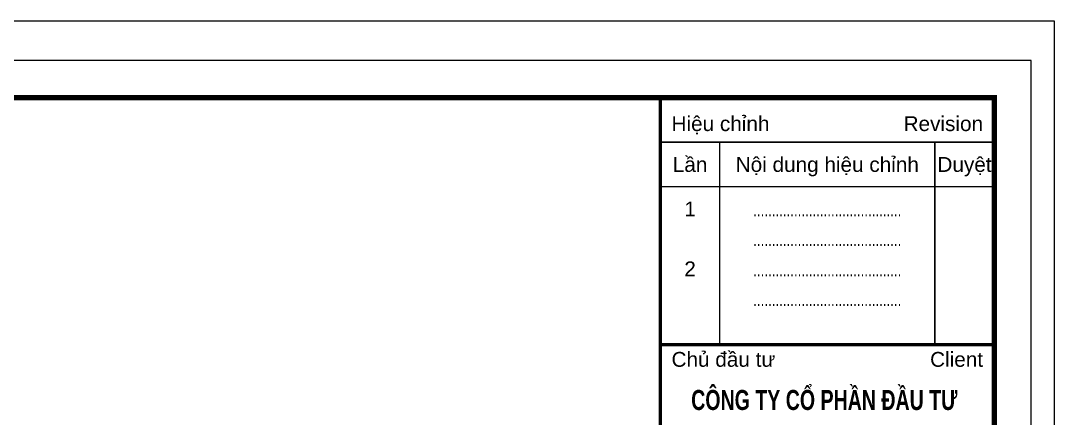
# Model space of a CAD drawing. Header units: millimetres. Extents: x -34806 to 662668, y 63228 to 99452.
# Drawn here: x 543911 to 556876, y 90758 to 95743 of the extents above; entities that cross this region are included whole.
import ezdxf
from ezdxf.enums import TextEntityAlignment as Align

# ---------------------------------------------------------------- set-up
doc = ezdxf.new("R2010")
doc.units = ezdxf.units.MM
doc.header["$LTSCALE"] = 200
doc.header["$MEASUREMENT"] = 0
doc.layers.get('0').update_dxf_attribs({"color": 95, "linetype": 'CONTINUOUS'})
doc.layers.get('DEFPOINTS').update_dxf_attribs({"linetype": 'CONTINUOUS'})
doc.layers.add('hacth', color=251, linetype='CONTINUOUS', lineweight=13)
doc.layers.add('KHUNGTEN', color=7, linetype='CONTINUOUS')
doc.styles.add('Aria H B iso', font='VHARIALB.ttf')
doc.styles.add('Arial iso', font='VNARIAL.ttf')
doc.styles.add('Arial N  iso', font='VNARIALN.ttf')
doc.styles.add('NHO', font='VNCC-RMS.SHX', dxfattribs={"width": 0.8})

# ---------------------------------------------------------------- blocks, each defined once
blk = doc.blocks.new('khung')
at = {"color": 4, "const_width": 34.92595818815155}
for points in [[(27622.5522648067, 19305.16904551932), (31115.14808362222, 19305.16904551932)], [(27622.55226480321, 19305.16904551932), (31115.14808361849, 19305.16904551932)]]:
    blk.add_lwpolyline(points, dxfattribs=at)
at = {"layer": 'DEFPOINTS', "color": 8}
blk.add_lwpolyline([(0, 0), (31503.2142857092, 0), (31503.2142857092, 22274.99999999884), (0, 22274.99999999884)], close=True, dxfattribs=at)
at = {"layer": 'KHUNGTEN', "color": 4}
for points, const_width in [([(847.8094161225017, 388.0662020905293), (31116.97317918693, 388.0662020905293), (31116.97317918693, 21886.93379790831), (847.8094161225017, 21886.93379790831)], 54.32926829268017), ([(27622.55226480344, 21886.93379790831), (31115.14808361861, 21886.93379790831), (31115.14808361861, 388.0662020905293), (27622.55226480344, 388.0662020905293)], 34.92595818815155)]:
    blk.add_lwpolyline(points, close=True, dxfattribs=dict(at, const_width=const_width))
at = {"layer": 'KHUNGTEN', "color": 8, "const_width": 15.52264808362291}
for points in [[(27622.55226480344, 21421.25435539952), (31115.14808361861, 21421.25435539952)], [(28243.45818814833, 21421.25435539952), (28243.45818814833, 19305.16904551932)], [(30494.24216027372, 21421.25435539952), (30494.24216027372, 19305.16904551932)], [(27622.55226480344, 20955.57491289097), (31115.14808361861, 20955.57491289097)]]:
    blk.add_lwpolyline(points, dxfattribs=at)
at = {"layer": 'KHUNGTEN', "color": 4, "const_width": 34.92595818815155}
blk.add_lwpolyline([(27622.5522648067, 19305.16904551932), (31115.14808362222, 19305.16904551932)], dxfattribs=at)
at = {"color": 8, "style": 'Arial iso', "width": 0.9999999941723045}
blk.add_text('Chñ ®Çu t\xad', height=155.2264808362291, dxfattribs=at).set_placement((27738.97212543071, 19072.32932426484))
blk.add_text('Client', height=155.2264808362291, dxfattribs=at).set_placement((30998.72822296189, 19072.32932426484), align=Align.RIGHT)
at = {"color": 7, "style": 'Aria H B iso', "width": 0.7025069977603693}
blk.add_text('c«ng ty cæ phÇn ®Çu t\xad', height=209.5557491289093, dxfattribs=at).set_placement((27944.6269997557, 18620.55834446217), (30730.05160926669, 18620.55834446217), align=Align.FIT)
at = {"layer": 'KHUNGTEN', "color": 8, "style": 'Arial iso', "width": 0.9999999941723045}
blk.add_text('HiÖu chØnh', height=155.2264808362291, dxfattribs=at).set_placement((27738.97212543071, 21537.67421602679))
blk.add_text('Revision', height=155.2264808362291, dxfattribs=at).set_placement((30998.72822296189, 21537.67421602679), align=Align.RIGHT)
for s, p in [('LÇn', (27933.00522647589, 21188.41463414521)), ('Néi dung hiÖu chØnh', (29368.85017421097, 21188.41463414521)), ('DuyÖt', (30804.69512194628, 21188.41463414521))]:
    blk.add_text(s, height=155.2264808362291, dxfattribs=at).set_placement(p, align=Align.MIDDLE_CENTER)
at = {"layer": 'KHUNGTEN', "color": 8}
for s, height, style, width, p in [('1', 155.0419073385964, 'Arial N  iso', 0.9999999941723045, (27933.00522647589, 20645.12195121817)), ('........................................', 130.3508018059811, 'NHO', 0.8000000093348955, (29368.85017421097, 20645.12195121846)), ('........................................', 130.3508018059811, 'NHO', 0.8000000093348955, (29368.85017421097, 20334.66898954601)), ('2', 155.0419073385964, 'Arial N  iso', 0.9999999941723045, (27933.00522647589, 20019.15129633312)), ('........................................', 130.3508018059811, 'NHO', 0.8000000093348955, (29368.85017421097, 20019.15129633312)), ('........................................', 130.3508018059811, 'NHO', 0.8000000093348955, (29368.85017421097, 19708.69833466067))]:
    blk.add_text(s, height=height, dxfattribs=dict(at, style=style, width=width)).set_placement(p, align=Align.CENTER)

msp = doc.modelspace()

# ---------------------------------------------------------------- linework, layer by layer
msp.add_lwpolyline([(518113.1391964147, 95743.31033993259), (556876.2091920619, 95743.31033993259), (556876.2091920619, 68042.14837019405), (518113.1391964147, 68042.14837019405)], close=True)

# ---------------------------------------------------------------- block references
at = {"layer": 'hacth', "xscale": 1.198705302042072, "yscale": 1.198705363407498, "zscale": 1.198705370056713}
msp.add_blockref('khung', (518824.0242195784, 68542.14837019405), dxfattribs=at)

doc.saveas('drawing.dxf')
